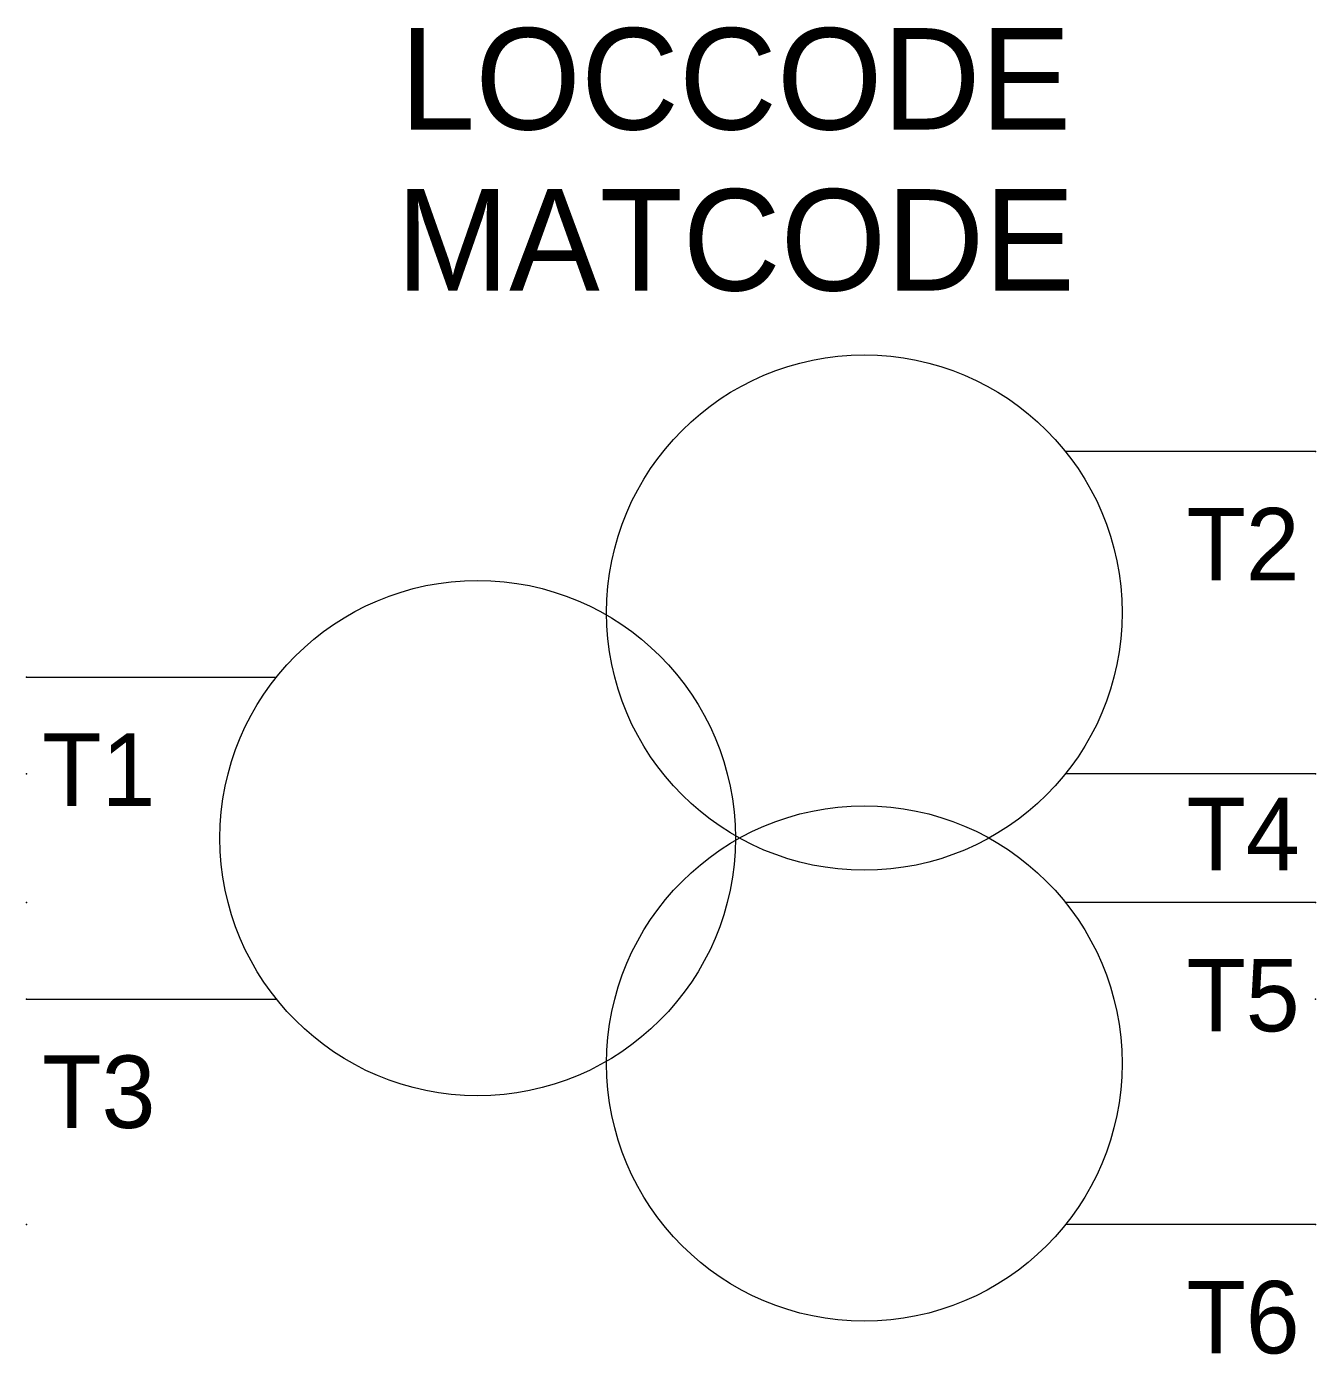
# Model space of a CAD drawing. Extents: x 0 to 40, y -11 to 30.2.
import ezdxf
from ezdxf.enums import TextEntityAlignment as Align

# ---------------------------------------------------------------- set-up
doc = ezdxf.new("R2010")
doc.units = 0
doc.layers.get('0').update_dxf_attribs({"linetype": 'CONTINUOUS'})
doc.layers.add('C', color=6, linetype='CONTINUOUS')
doc.layers.add('T2', color=1, linetype='CONTINUOUS')

msp = doc.modelspace()

# ---------------------------------------------------------------- linework, layer by layer
at = {"color": 0, "linetype": 'CONTINUOUS'}
for p, q in [((40, 17), (32.245, 17)), ((0, 10), (7.755, 10)), ((40, 7), (32.245, 7)), ((40, 3), (32.245, 3)), ((0, 0), (7.755, 0)), ((40, -7), (32.245, -7))]:
    msp.add_line(p, q, dxfattribs=at)
for centre in [(26, 12), (14, 5), (26, -2)]:
    msp.add_circle(centre, 8, dxfattribs=at)
at = {"layer": 'C', "color": 0, "linetype": 'CONTINUOUS'}
for p in [(40, 17), (0, 10), (0, 7), (40, 7), (0, 3), (40, 3), (0, 0), (40, 0), (0, -7), (40, -7)]:
    msp.add_point(p, dxfattribs=at)

# ---------------------------------------------------------------- texts
at = {"color": 0, "linetype": 'CONTINUOUS'}
for tag, p in [('LOCCODE', (22, 27)), ('MATCODE', (22, 22))]:
    msp.add_attdef(tag, text='', height=3.15, dxfattribs=at).set_placement(p, align=Align.CENTER)
at = {"layer": 'T2', "color": 0, "linetype": 'CONTINUOUS'}
for tag, p in [('T2', (36, 13)), ('T4', (36, 4)), ('T5', (36, -1)), ('T6', (36, -11))]:
    msp.add_attdef(tag, p, '', height=2.25, dxfattribs=at)
for tag, p in [('T1', (4, 6)), ('T3', (4, -4))]:
    msp.add_attdef(tag, text='', height=2.25, dxfattribs=at).set_placement(p, align=Align.RIGHT)

doc.saveas('drawing.dxf')
